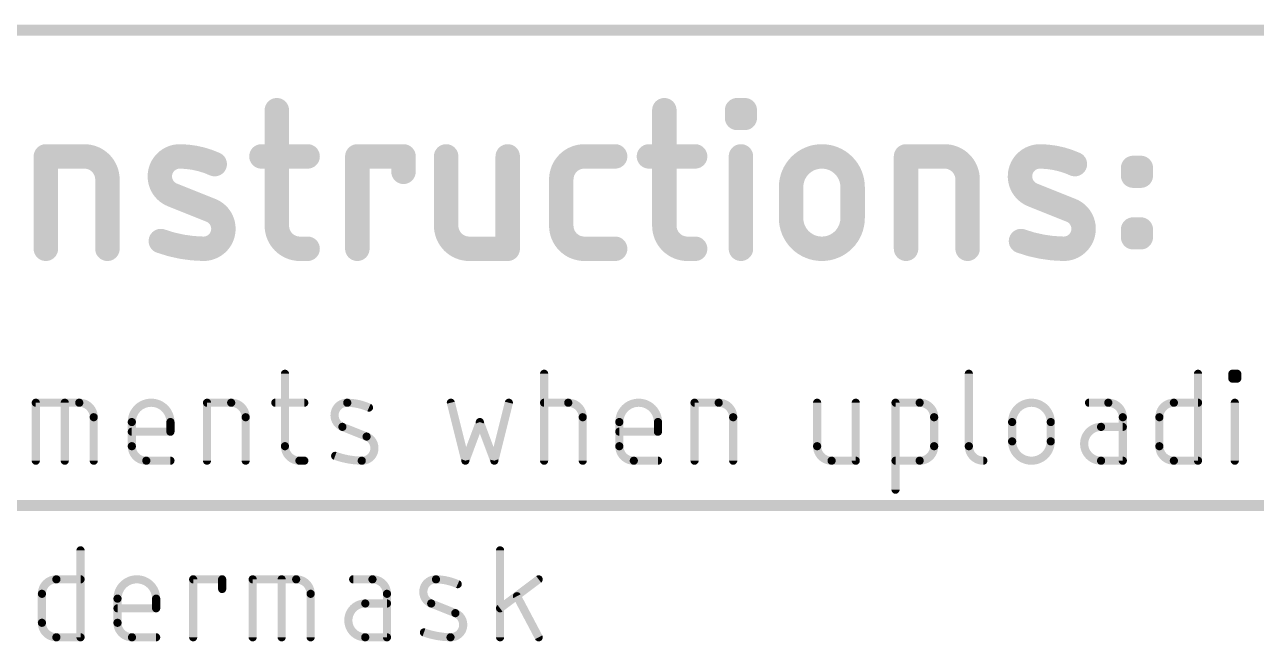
# Model space of a CAD drawing. Extents: x -32 to 103, y -61 to 35.
# Drawn here: x 20.44 to 43.47, y -21.59 to -10.06 of the extents above; entities that cross this region are included whole.
import ezdxf

# ---------------------------------------------------------------- set-up
doc = ezdxf.new("R2010")
doc.units = 0
doc.layers.add('51', color=53, linetype='CONTINUOUS')

msp = doc.modelspace()

# ---------------------------------------------------------------- linework, layer by layer
at = {"layer": '51'}
for points, const_width in [([(1.27, -10.16), (102.87, -10.16)], 0.2032), ([(25.1523, -11.6586), (25.1523, -13.8176)], 0.4572), ([(32.3999, -11.6586), (32.3999, -13.8176)], 0.4572), ([(33.7607, -11.8025), (33.7607, -11.6586)], 0.4572), ([(33.7607, -11.6586), (33.9046, -11.6586)], 0.4572), ([(33.9046, -11.6586), (33.9046, -11.8025)], 0.4572), ([(33.9046, -11.8025), (33.7607, -11.8025)], 0.4572), ([(20.8324, -14.2494), (20.8324, -12.5222)], 0.4572), ([(20.8324, -12.5222), (21.5521, -12.5222)], 0.4572), ([(24.8644, -12.5222), (25.728, -12.5222)], 0.4572), ([(26.6578, -14.2494), (26.6578, -12.5222)], 0.4572), ([(26.6578, -12.5222), (27.5214, -12.5222)], 0.4572), ([(27.5214, -12.5222), (27.5214, -12.8101)], 0.4572), ([(28.319, -12.5222), (28.319, -13.8176)], 0.4572), ([(29.4705, -14.2494), (29.4705, -12.5222)], 0.4572), ([(30.9039, -12.5222), (31.4796, -12.5222)], 0.4572), ([(32.112, -12.5222), (32.9756, -12.5222)], 0.4572), ([(33.8326, -14.2494), (33.8326, -12.5222)], 0.4572), ([(36.9205, -14.2494), (36.9205, -12.5222)], 0.4572), ([(36.9205, -12.5222), (37.6402, -12.5222)], 0.4572), ([(41.1676, -12.882), (41.1676, -12.7381)], 0.4572), ([(41.1676, -12.7381), (41.3115, -12.7381)], 0.4572), ([(41.3115, -12.882), (41.1676, -12.882)], 0.4572), ([(41.3115, -12.7381), (41.3115, -12.882)], 0.4572), ([(21.9839, -12.954), (21.9839, -14.2494)], 0.4572), ([(30.4721, -13.8176), (30.4721, -12.954)], 0.4572), ([(34.7702, -13.6737), (34.7702, -13.0979)], 0.4572), ([(35.9216, -13.0979), (35.9216, -13.6737)], 0.4572), ([(38.072, -12.954), (38.072, -14.2494)], 0.4572), ([(23.9184, -13.5297), (23.1987, -13.2419)], 0.4572), ([(40.0065, -13.5297), (39.2868, -13.2419)], 0.4572), ([(41.1676, -14.0335), (41.1676, -13.8896)], 0.4572), ([(41.1676, -13.8896), (41.3115, -13.8896)], 0.4572), ([(41.3115, -14.0335), (41.1676, -14.0335)], 0.4572), ([(41.3115, -13.8896), (41.3115, -14.0335)], 0.4572), ([(25.5841, -14.2494), (25.728, -14.2494)], 0.4572), ([(28.7508, -14.2494), (29.4705, -14.2494)], 0.4572), ([(31.4796, -14.2494), (30.9039, -14.2494)], 0.4572), ([(32.8317, -14.2494), (32.9756, -14.2494)], 0.4572), ([(25.3044, -16.5862), (25.3044, -17.9409)], 0.1524), ([(30.1513, -18.2118), (30.1513, -16.5862)], 0.1524), ([(38.0948, -16.5862), (38.0948, -17.9409)], 0.1524), ([(42.3814, -16.5862), (42.3814, -18.2118)], 0.1524), ([(43.0244, -16.6765), (43.0244, -16.5862)], 0.1524), ([(43.0244, -16.5862), (43.1148, -16.5862)], 0.1524), ([(43.1148, -16.5862), (43.1148, -16.6765)], 0.1524), ([(43.1148, -16.6765), (43.0244, -16.6765)], 0.1524), ([(20.644, -18.2118), (20.644, -17.1281)], 0.1524), ([(20.644, -17.1281), (21.4568, -17.1281)], 0.1524), ([(21.1859, -18.2118), (21.1859, -17.1281)], 0.1524), ([(23.8467, -18.2118), (23.8467, -17.1281)], 0.1524), ([(23.8467, -17.1281), (24.2982, -17.1281)], 0.1524), ([(25.1238, -17.1281), (25.6656, -17.1281)], 0.1524), ([(28.4075, -17.1281), (28.6785, -18.2118)], 0.1524), ([(29.2203, -18.2118), (29.4913, -17.1281)], 0.1524), ([(30.1513, -17.1281), (30.6028, -17.1281)], 0.1524), ([(32.9649, -18.2118), (32.9649, -17.1281)], 0.1524), ([(32.9649, -17.1281), (33.4165, -17.1281)], 0.1524), ([(35.2575, -17.1281), (35.2575, -17.9409)], 0.1524), ([(35.98, -18.2118), (35.98, -17.1281)], 0.1524), ([(36.7237, -18.7537), (36.7237, -17.1281)], 0.1524), ([(36.7237, -17.1281), (37.1753, -17.1281)], 0.1524), ([(40.7037, -17.1281), (40.3424, -17.1281)], 0.1524), ([(41.9299, -17.1281), (42.3814, -17.1281)], 0.1524), ([(43.0696, -18.2118), (43.0696, -17.1281)], 0.1524), ([(21.7278, -17.399), (21.7278, -18.2118)], 0.1524), ([(22.4399, -17.9409), (22.4399, -17.4893)], 0.1524), ([(23.1624, -17.4893), (23.1624, -17.6699)], 0.1524), ([(24.5692, -17.399), (24.5692, -18.2118)], 0.1524), ([(26.8305, -17.7602), (26.3789, -17.5796)], 0.1524), ([(28.6785, -18.2118), (28.9494, -17.4893)], 0.1524), ([(28.9494, -17.4893), (29.2203, -18.2118)], 0.1524), ([(30.8738, -17.399), (30.8738, -18.2118)], 0.1524), ([(31.5581, -17.9409), (31.5581, -17.4893)], 0.1524), ([(32.2806, -17.4893), (32.2806, -17.6699)], 0.1524), ([(33.6874, -17.399), (33.6874, -18.2118)], 0.1524), ([(37.4462, -17.399), (37.4462, -17.9409)], 0.1524), ([(38.9048, -17.8506), (38.9048, -17.4893)], 0.1524), ([(39.6272, -17.4893), (39.6272, -17.8506)], 0.1524), ([(40.9746, -17.5796), (40.5682, -17.5796)], 0.1524), ([(40.9746, -18.2118), (40.9746, -17.399)], 0.1524), ([(41.6589, -17.9409), (41.6589, -17.399)], 0.1524), ([(23.1624, -17.6699), (22.4399, -17.6699)], 0.1524), ([(32.2806, -17.6699), (31.5581, -17.6699)], 0.1524), ([(23.1624, -18.2118), (22.7108, -18.2118)], 0.1524), ([(25.5753, -18.2118), (25.6656, -18.2118)], 0.1524), ([(32.2806, -18.2118), (31.829, -18.2118)], 0.1524), ([(35.5284, -18.2118), (35.98, -18.2118)], 0.1524), ([(37.1753, -18.2118), (36.7237, -18.2118)], 0.1524), ([(40.5682, -18.2118), (40.9746, -18.2118)], 0.1524), ([(42.3814, -18.2118), (41.9299, -18.2118)], 0.1524), ([(1.27, -19.05), (102.87, -19.05)], 0.2032), ([(21.4807, -19.8882), (21.4807, -21.5138)], 0.1524), ([(29.3275, -21.5138), (29.3275, -19.8882)], 0.1524), ([(21.0291, -20.4301), (21.4807, -20.4301)], 0.1524), ([(23.5876, -21.5138), (23.5876, -20.4301)], 0.1524), ([(23.5876, -20.4301), (24.1295, -20.4301)], 0.1524), ([(24.1295, -20.4301), (24.1295, -20.6107)], 0.1524), ([(24.7011, -21.5138), (24.7011, -20.4301)], 0.1524), ([(24.7011, -20.4301), (25.5139, -20.4301)], 0.1524), ([(25.243, -21.5138), (25.243, -20.4301)], 0.1524), ([(26.9412, -20.4301), (26.58, -20.4301)], 0.1524), ([(30.05, -20.4301), (29.3275, -20.9719)], 0.1524), ([(20.7582, -21.2429), (20.7582, -20.701)], 0.1524), ([(22.1723, -21.2429), (22.1723, -20.7913)], 0.1524), ([(22.8948, -20.7913), (22.8948, -20.9719)], 0.1524), ([(25.7849, -20.701), (25.7849, -21.5138)], 0.1524), ([(27.2121, -21.5138), (27.2121, -20.701)], 0.1524), ([(30.05, -21.5138), (29.6436, -20.7462)], 0.1524), ([(22.8948, -20.9719), (22.1723, -20.9719)], 0.1524), ([(27.2121, -20.8816), (26.8057, -20.8816)], 0.1524), ([(28.4908, -21.0622), (28.0393, -20.8816)], 0.1524), ([(21.4807, -21.5138), (21.0291, -21.5138)], 0.1524), ([(22.8948, -21.5138), (22.4433, -21.5138)], 0.1524), ([(26.8057, -21.5138), (27.2121, -21.5138)], 0.1524)]:
    msp.add_lwpolyline(points, dxfattribs=dict(at, const_width=const_width))
for points, const_width in [([(25.2666, -11.6586, 1), (25.038, -11.6586)], 0.2286), ([(32.5142, -11.6586, 1), (32.2856, -11.6586)], 0.2286), ([(33.875, -11.6586, 1), (33.6464, -11.6586)], 0.2286), ([(33.7607, -11.5443, 1), (33.7607, -11.7729)], 0.2286), ([(34.0189, -11.6586, 1), (33.7903, -11.6586)], 0.2286), ([(33.9046, -11.7729, 1), (33.9046, -11.5443)], 0.2286), ([(33.7607, -11.6882, 1), (33.7607, -11.9168)], 0.2286), ([(33.6464, -11.8025, 1), (33.875, -11.8025)], 0.2286), ([(33.7903, -11.8025, 1), (34.0189, -11.8025)], 0.2286), ([(33.9046, -11.9168, 1), (33.9046, -11.6882)], 0.2286), ([(20.9467, -12.5222, 1), (20.7181, -12.5222)], 0.2286), ([(20.8324, -12.4079, 1), (20.8324, -12.6365)], 0.2286), ([(21.9839, -12.954, 0.4142), (21.5521, -12.5222)], 0.4572), ([(21.5521, -12.4079, 1), (21.5521, -12.6365)], 0.2286), ([(21.5521, -12.6365, 1), (21.5521, -12.4079)], 0.2286), ([(23.3427, -12.5222, 0.8318), (23.1987, -13.2419)], 0.4572), ([(23.3443, -12.4079, 1), (23.341, -12.6365)], 0.2286), ([(23.9904, -12.6661, 0.1025), (23.3427, -12.5222)], 0.4572), ([(23.341, -12.6365, 1), (23.3443, -12.4079)], 0.2286), ([(24.8644, -12.4079, 1), (24.8644, -12.6365)], 0.2286), ([(25.728, -12.6365, 1), (25.728, -12.4079)], 0.2286), ([(26.7721, -12.5222, 1), (26.5435, -12.5222)], 0.2286), ([(26.6578, -12.4079, 1), (26.6578, -12.6365)], 0.2286), ([(27.6357, -12.5222, 1), (27.4071, -12.5222)], 0.2286), ([(27.5214, -12.6365, 1), (27.5214, -12.4079)], 0.2286), ([(28.4333, -12.5222, 1), (28.2047, -12.5222)], 0.2286), ([(29.5848, -12.5222, 1), (29.3562, -12.5222)], 0.2286), ([(30.9039, -12.5222, 0.4142), (30.4721, -12.954)], 0.4572), ([(30.9039, -12.4079, 1), (30.9039, -12.6365)], 0.2286), ([(30.9039, -12.6365, 1), (30.9039, -12.4079)], 0.2286), ([(31.4796, -12.6365, 1), (31.4796, -12.4079)], 0.2286), ([(32.112, -12.4079, 1), (32.112, -12.6365)], 0.2286), ([(32.9756, -12.6365, 1), (32.9756, -12.4079)], 0.2286), ([(33.9469, -12.5222, 1), (33.7183, -12.5222)], 0.2286), ([(35.9216, -13.0979, 1), (34.7702, -13.0979)], 0.4572), ([(37.0348, -12.5222, 1), (36.8062, -12.5222)], 0.2286), ([(36.9205, -12.4079, 1), (36.9205, -12.6365)], 0.2286), ([(38.072, -12.954, 0.4142), (37.6402, -12.5222)], 0.4572), ([(37.6402, -12.4079, 1), (37.6402, -12.6365)], 0.2286), ([(37.6402, -12.6365, 1), (37.6402, -12.4079)], 0.2286), ([(39.4308, -12.5222, 0.8318), (39.2868, -13.2419)], 0.4572), ([(39.4324, -12.4079, 1), (39.4291, -12.6365)], 0.2286), ([(40.0785, -12.6661, 0.1025), (39.4308, -12.5222)], 0.4572), ([(39.4291, -12.6365, 1), (39.4324, -12.4079)], 0.2286), ([(23.9434, -12.7704, 1), (24.0373, -12.5619)], 0.2286), ([(40.0315, -12.7704, 1), (40.1254, -12.5619)], 0.2286), ([(41.2819, -12.7381, 1), (41.0533, -12.7381)], 0.2286), ([(41.1676, -12.6238, 1), (41.1676, -12.8524)], 0.2286), ([(41.1676, -12.7677, 1), (41.1676, -12.9963)], 0.2286), ([(41.4258, -12.7381, 1), (41.1972, -12.7381)], 0.2286), ([(41.3115, -12.8524, 1), (41.3115, -12.6238)], 0.2286), ([(41.3115, -12.9963, 1), (41.3115, -12.7677)], 0.2286), ([(22.0982, -12.954, 1), (21.8696, -12.954)], 0.2286), ([(21.8696, -12.954, 1), (22.0982, -12.954)], 0.2286), ([(27.4071, -12.8101, 1), (27.6357, -12.8101)], 0.2286), ([(30.5864, -12.954, 1), (30.3578, -12.954)], 0.2286), ([(30.3578, -12.954, 1), (30.5864, -12.954)], 0.2286), ([(34.8845, -13.0979, 1), (34.6559, -13.0979)], 0.2286), ([(36.0359, -13.0979, 1), (35.8073, -13.0979)], 0.2286), ([(38.1863, -12.954, 1), (37.9577, -12.954)], 0.2286), ([(37.9577, -12.954, 1), (38.1863, -12.954)], 0.2286), ([(41.0533, -12.882, 1), (41.2819, -12.882)], 0.2286), ([(41.1972, -12.882, 1), (41.4258, -12.882)], 0.2286), ([(23.2412, -13.1357, 1), (23.1563, -13.348)], 0.2286), ([(23.1563, -13.348, 1), (23.2412, -13.1357)], 0.2286), ([(34.6559, -13.0979, 1), (34.8845, -13.0979)], 0.2286), ([(35.8073, -13.0979, 1), (36.0359, -13.0979)], 0.2286), ([(39.3293, -13.1357, 1), (39.2444, -13.348)], 0.2286), ([(39.2444, -13.348, 1), (39.3293, -13.1357)], 0.2286), ([(23.7745, -14.2494, 0.8318), (23.9184, -13.5297)], 0.4572), ([(23.9608, -13.4236, 1), (23.876, -13.6359)], 0.2286), ([(23.876, -13.6359, 1), (23.9608, -13.4236)], 0.2286), ([(39.8626, -14.2494, 0.8318), (40.0065, -13.5297)], 0.4572), ([(40.0489, -13.4236, 1), (39.964, -13.6359)], 0.2286), ([(39.964, -13.6359, 1), (40.0489, -13.4236)], 0.2286), ([(25.1523, -13.8176, 0.4142), (25.5841, -14.2494)], 0.4572), ([(25.2666, -13.8176, 1), (25.038, -13.8176)], 0.2286), ([(28.319, -13.8176, 0.4142), (28.7508, -14.2494)], 0.4572), ([(28.4333, -13.8176, 1), (28.2047, -13.8176)], 0.2286), ([(30.4721, -13.8176, 0.4142), (30.9039, -14.2494)], 0.4572), ([(30.5864, -13.8176, 1), (30.3578, -13.8176)], 0.2286), ([(32.3999, -13.8176, 0.4142), (32.8317, -14.2494)], 0.4572), ([(32.5142, -13.8176, 1), (32.2856, -13.8176)], 0.2286), ([(34.7701, -13.6737, 1), (35.9216, -13.6737)], 0.4572), ([(34.8844, -13.6737, 1), (34.6558, -13.6737)], 0.2286), ([(34.6559, -13.6737, 1), (34.8845, -13.6737)], 0.2286), ([(36.0359, -13.6737, 1), (35.8073, -13.6737)], 0.2286), ([(35.8073, -13.6737, 1), (36.0359, -13.6737)], 0.2286), ([(25.038, -13.8176, 1), (25.2666, -13.8176)], 0.2286), ([(28.2047, -13.8176, 1), (28.4333, -13.8176)], 0.2286), ([(30.3578, -13.8176, 1), (30.5864, -13.8176)], 0.2286), ([(32.2856, -13.8176, 1), (32.5142, -13.8176)], 0.2286), ([(41.2819, -13.8896, 1), (41.0533, -13.8896)], 0.2286), ([(41.1676, -13.7753, 1), (41.1676, -14.0039)], 0.2286), ([(41.1676, -13.9192, 1), (41.1676, -14.1478)], 0.2286), ([(41.4258, -13.8896, 1), (41.1972, -13.8896)], 0.2286), ([(41.3115, -14.0039, 1), (41.3115, -13.7753)], 0.2286), ([(41.3115, -14.1478, 1), (41.3115, -13.9192)], 0.2286), ([(23.0215, -13.9979, 1), (22.9441, -14.213)], 0.2286), ([(22.9828, -14.1055, 0.083), (23.7745, -14.2494)], 0.4572), ([(23.7761, -14.1351, 1), (23.7728, -14.3637)], 0.2286), ([(23.7728, -14.3637, 1), (23.7761, -14.1351)], 0.2286), ([(25.5841, -14.1351, 1), (25.5841, -14.3637)], 0.2286), ([(25.5841, -14.3637, 1), (25.5841, -14.1351)], 0.2286), ([(25.728, -14.3637, 1), (25.728, -14.1351)], 0.2286), ([(28.7508, -14.1351, 1), (28.7508, -14.3637)], 0.2286), ([(28.7508, -14.3637, 1), (28.7508, -14.1351)], 0.2286), ([(29.4705, -14.3637, 1), (29.4705, -14.1351)], 0.2286), ([(30.9039, -14.1351, 1), (30.9039, -14.3637)], 0.2286), ([(30.9039, -14.3637, 1), (30.9039, -14.1351)], 0.2286), ([(31.4796, -14.3637, 1), (31.4796, -14.1351)], 0.2286), ([(32.8317, -14.1351, 1), (32.8317, -14.3637)], 0.2286), ([(32.8317, -14.3637, 1), (32.8317, -14.1351)], 0.2286), ([(32.9756, -14.3637, 1), (32.9756, -14.1351)], 0.2286), ([(39.1096, -13.9979, 1), (39.0322, -14.213)], 0.2286), ([(39.0709, -14.1055, 0.083), (39.8626, -14.2494)], 0.4572), ([(39.8642, -14.1351, 1), (39.8609, -14.3637)], 0.2286), ([(39.8609, -14.3637, 1), (39.8642, -14.1351)], 0.2286), ([(41.0533, -14.0335, 1), (41.2819, -14.0335)], 0.2286), ([(41.1972, -14.0335, 1), (41.4258, -14.0335)], 0.2286), ([(20.7181, -14.2494, 1), (20.9467, -14.2494)], 0.2286), ([(21.8696, -14.2494, 1), (22.0982, -14.2494)], 0.2286), ([(26.5435, -14.2494, 1), (26.7721, -14.2494)], 0.2286), ([(29.3562, -14.2494, 1), (29.5848, -14.2494)], 0.2286), ([(33.7183, -14.2494, 1), (33.9469, -14.2494)], 0.2286), ([(36.8062, -14.2494, 1), (37.0348, -14.2494)], 0.2286), ([(37.9577, -14.2494, 1), (38.1863, -14.2494)], 0.2286), ([(25.3425, -16.5862, 1), (25.2663, -16.5862)], 0.0762), ([(30.1894, -16.5862, 1), (30.1132, -16.5862)], 0.0762), ([(38.1329, -16.5862, 1), (38.0567, -16.5862)], 0.0762), ([(42.4195, -16.5862, 1), (42.3433, -16.5862)], 0.0762), ([(43.0625, -16.5862, 1), (42.9863, -16.5862)], 0.0762), ([(43.0244, -16.5481, 1), (43.0244, -16.6243)], 0.0762), ([(43.1529, -16.5862, 1), (43.0767, -16.5862)], 0.0762), ([(43.1148, -16.6243, 1), (43.1148, -16.5481)], 0.0762), ([(43.0244, -16.6384, 1), (43.0244, -16.7146)], 0.0762), ([(42.9863, -16.6765, 1), (43.0625, -16.6765)], 0.0762), ([(43.0767, -16.6765, 1), (43.1529, -16.6765)], 0.0762), ([(43.1148, -16.7146, 1), (43.1148, -16.6384)], 0.0762), ([(20.6821, -17.1281, 1), (20.6059, -17.1281)], 0.0762), ([(20.644, -17.09, 1), (20.644, -17.1662)], 0.0762), ([(21.224, -17.1281, 1), (21.1478, -17.1281)], 0.0762), ([(21.7278, -17.399, 0.4142), (21.4568, -17.1281)], 0.1524), ([(21.4568, -17.09, 1), (21.4568, -17.1662)], 0.0762), ([(21.4568, -17.1662, 1), (21.4568, -17.09)], 0.0762), ([(23.1624, -17.4893, 1), (22.4399, -17.4893)], 0.1524), ([(23.8848, -17.1281, 1), (23.8086, -17.1281)], 0.0762), ([(23.8467, -17.09, 1), (23.8467, -17.1662)], 0.0762), ([(24.5692, -17.399, 0.4142), (24.2982, -17.1281)], 0.1524), ([(24.2982, -17.09, 1), (24.2982, -17.1662)], 0.0762), ([(24.2982, -17.1662, 1), (24.2982, -17.09)], 0.0762), ([(25.1238, -17.09, 1), (25.1238, -17.1662)], 0.0762), ([(25.6656, -17.1662, 1), (25.6656, -17.09)], 0.0762), ([(26.4693, -17.1281, 0.8318), (26.3789, -17.5796)], 0.1524), ([(26.4698, -17.09, 1), (26.4687, -17.1662)], 0.0762), ([(26.8757, -17.2184, 0.1026), (26.4693, -17.1281)], 0.1524), ([(26.4687, -17.1662, 1), (26.4698, -17.09)], 0.0762), ([(26.86, -17.2531, 1), (26.8913, -17.1836)], 0.0762), ([(28.4445, -17.1188, 1), (28.3706, -17.1373)], 0.0762), ([(29.5282, -17.1373, 1), (29.4543, -17.1188)], 0.0762), ([(30.1513, -17.09, 1), (30.1513, -17.1662)], 0.0762), ([(30.8738, -17.399, 0.4142), (30.6028, -17.1281)], 0.1524), ([(30.6028, -17.09, 1), (30.6028, -17.1662)], 0.0762), ([(30.6028, -17.1662, 1), (30.6028, -17.09)], 0.0762), ([(32.2806, -17.4893, 1), (31.5581, -17.4893)], 0.1524), ([(33.003, -17.1281, 1), (32.9268, -17.1281)], 0.0762), ([(32.9649, -17.09, 1), (32.9649, -17.1662)], 0.0762), ([(33.4165, -17.09, 1), (33.4164, -17.1662)], 0.0762), ([(33.6874, -17.399, 0.4142), (33.4165, -17.1281)], 0.1524), ([(33.4165, -17.1662, 1), (33.4165, -17.09)], 0.0762), ([(35.2956, -17.1281, 1), (35.2194, -17.1281)], 0.0762), ([(36.0181, -17.1281, 1), (35.9419, -17.1281)], 0.0762), ([(36.7618, -17.1281, 1), (36.6856, -17.1281)], 0.0762), ([(36.7237, -17.09, 1), (36.7237, -17.1662)], 0.0762), ([(37.4462, -17.399, 0.4142), (37.1753, -17.1281)], 0.1524), ([(37.1753, -17.09, 1), (37.1753, -17.1662)], 0.0762), ([(37.1753, -17.1662, 1), (37.1753, -17.09)], 0.0762), ([(39.6272, -17.4893, 1), (38.9048, -17.4893)], 0.1524), ([(40.3424, -17.09, 1), (40.3424, -17.1662)], 0.0762), ([(40.9746, -17.399, 0.4142), (40.7037, -17.1281)], 0.1524), ([(40.7037, -17.09, 1), (40.7037, -17.1662)], 0.0762), ([(40.7037, -17.1662, 1), (40.7037, -17.09)], 0.0762), ([(41.9299, -17.1281, 0.4142), (41.6589, -17.399)], 0.1524), ([(41.9299, -17.09, 1), (41.9299, -17.1662)], 0.0762), ([(41.9299, -17.1662, 1), (41.9299, -17.09)], 0.0762), ([(42.3814, -17.1662, 1), (42.3814, -17.09)], 0.0762), ([(43.1077, -17.1281, 1), (43.0315, -17.1281)], 0.0762), ([(21.7659, -17.399, 1), (21.6897, -17.399)], 0.0762), ([(21.6897, -17.399, 1), (21.7659, -17.399)], 0.0762), ([(22.478, -17.4893, 1), (22.4018, -17.4893)], 0.0762), ([(22.4018, -17.4893, 1), (22.478, -17.4893)], 0.0762), ([(23.2005, -17.4893, 1), (23.1243, -17.4893)], 0.0762), ([(23.1243, -17.4893, 1), (23.2005, -17.4893)], 0.0762), ([(24.6073, -17.399, 1), (24.5311, -17.399)], 0.0762), ([(24.5311, -17.399, 1), (24.6073, -17.399)], 0.0762), ([(26.3931, -17.5443, 1), (26.3648, -17.615)], 0.0762), ([(26.3648, -17.615, 1), (26.3931, -17.5442)], 0.0762), ([(28.9851, -17.4759, 1), (28.9137, -17.5027)], 0.0762), ([(28.9851, -17.5027, 1), (28.9137, -17.4759)], 0.0762), ([(30.9119, -17.399, 1), (30.8357, -17.399)], 0.0762), ([(30.8357, -17.399, 1), (30.9119, -17.399)], 0.0762), ([(31.5962, -17.4893, 1), (31.52, -17.4893)], 0.0762), ([(31.52, -17.4893, 1), (31.5962, -17.4893)], 0.0762), ([(32.3187, -17.4893, 1), (32.2425, -17.4893)], 0.0762), ([(32.2425, -17.4893, 1), (32.3187, -17.4893)], 0.0762), ([(33.7255, -17.399, 1), (33.6493, -17.399)], 0.0762), ([(33.6493, -17.399, 1), (33.7255, -17.399)], 0.0762), ([(37.4843, -17.399, 1), (37.4081, -17.399)], 0.0762), ([(37.4081, -17.399, 1), (37.4843, -17.399)], 0.0762), ([(38.9429, -17.4893, 1), (38.8667, -17.4893)], 0.0762), ([(38.8667, -17.4893, 1), (38.9429, -17.4893)], 0.0762), ([(39.6653, -17.4893, 1), (39.5891, -17.4893)], 0.0762), ([(39.5891, -17.4893, 1), (39.6653, -17.4893)], 0.0762), ([(40.5682, -17.5796, 1), (40.5682, -18.2118)], 0.1524), ([(40.5682, -17.5415, 1), (40.5682, -17.6177)], 0.0762), ([(40.5682, -17.6177, 1), (40.5682, -17.5415)], 0.0762), ([(41.0127, -17.399, 1), (40.9365, -17.399)], 0.0762), ([(40.9365, -17.399, 1), (41.0127, -17.399)], 0.0762), ([(40.9746, -17.6177, 1), (40.9746, -17.5415)], 0.0762), ([(41.697, -17.399, 1), (41.6208, -17.399)], 0.0762), ([(41.6208, -17.399, 1), (41.697, -17.399)], 0.0762), ([(22.4399, -17.6318, 1), (22.4399, -17.708)], 0.0762), ([(23.1243, -17.6699, 1), (23.2005, -17.6699)], 0.0762), ([(23.1624, -17.708, 1), (23.1624, -17.6318)], 0.0762), ([(26.7402, -18.2118, 0.8318), (26.8305, -17.7602)], 0.1524), ([(26.8446, -17.7249, 1), (26.8163, -17.7956)], 0.0762), ([(26.8163, -17.7956, 1), (26.8446, -17.7249)], 0.0762), ([(31.5581, -17.6318, 1), (31.5581, -17.708)], 0.0762), ([(32.2425, -17.6699, 1), (32.3187, -17.6699)], 0.0762), ([(32.2806, -17.708, 1), (32.2806, -17.6318)], 0.0762), ([(22.4399, -17.9409, 0.4142), (22.7108, -18.2118)], 0.1524), ([(22.478, -17.9409, 1), (22.4018, -17.9409)], 0.0762), ([(22.4018, -17.9409, 1), (22.478, -17.9409)], 0.0762), ([(25.3044, -17.9409, 0.4142), (25.5753, -18.2118)], 0.1524), ([(25.3425, -17.9409, 1), (25.2663, -17.9409)], 0.0762), ([(25.2663, -17.9409, 1), (25.3425, -17.9409)], 0.0762), ([(31.5581, -17.9409, 0.4142), (31.829, -18.2118)], 0.1524), ([(31.5962, -17.9409, 1), (31.52, -17.9409)], 0.0762), ([(31.52, -17.9409, 1), (31.5962, -17.9409)], 0.0762), ([(35.2575, -17.9409, 0.4142), (35.5284, -18.2118)], 0.1524), ([(35.2956, -17.9409, 1), (35.2194, -17.9409)], 0.0762), ([(35.2194, -17.9409, 1), (35.2956, -17.9409)], 0.0762), ([(37.1753, -18.2118, 0.4142), (37.4462, -17.9409)], 0.1524), ([(37.4843, -17.9409, 1), (37.4081, -17.9409)], 0.0762), ([(37.4081, -17.9409, 1), (37.4843, -17.9409)], 0.0762), ([(38.0948, -17.9409, 0.4142), (38.3657, -18.2118)], 0.1524), ([(38.1329, -17.9409, 1), (38.0567, -17.9409)], 0.0762), ([(38.0567, -17.9409, 1), (38.1329, -17.9409)], 0.0762), ([(38.9048, -17.8506, 1), (39.6272, -17.8506)], 0.1524), ([(38.9429, -17.8506, 1), (38.8667, -17.8506)], 0.0762), ([(38.8667, -17.8506, 1), (38.9429, -17.8506)], 0.0762), ([(39.6653, -17.8506, 1), (39.5891, -17.8506)], 0.0762), ([(39.5891, -17.8506, 1), (39.6653, -17.8506)], 0.0762), ([(41.6589, -17.9409, 0.4142), (41.9299, -18.2118)], 0.1524), ([(41.697, -17.9409, 1), (41.6208, -17.9409)], 0.0762), ([(41.6208, -17.9409, 1), (41.697, -17.9409)], 0.0762), ([(20.6059, -18.2118, 1), (20.6821, -18.2118)], 0.0762), ([(21.1478, -18.2118, 1), (21.224, -18.2118)], 0.0762), ([(21.6897, -18.2118, 1), (21.7659, -18.2118)], 0.0762), ([(22.7108, -18.1737, 1), (22.7108, -18.2499)], 0.0762), ([(22.7108, -18.2499, 1), (22.7108, -18.1737)], 0.0762), ([(23.1624, -18.2499, 1), (23.1624, -18.1737)], 0.0762), ([(23.8086, -18.2118, 1), (23.8848, -18.2118)], 0.0762), ([(24.5311, -18.2118, 1), (24.6073, -18.2118)], 0.0762), ([(25.5753, -18.1737, 1), (25.5753, -18.2499)], 0.0762), ([(25.5753, -18.2499, 1), (25.5753, -18.1737)], 0.0762), ([(25.6656, -18.2499, 1), (25.6656, -18.1737)], 0.0762), ([(26.2564, -18.0856, 1), (26.2306, -18.1573)], 0.0762), ([(26.2435, -18.1215, 0.083), (26.7402, -18.2118)], 0.1524), ([(26.7407, -18.1737, 1), (26.7396, -18.2499)], 0.0762), ([(26.7396, -18.2499, 1), (26.7407, -18.1737)], 0.0762), ([(28.6428, -18.1984, 1), (28.7141, -18.2252)], 0.0762), ([(28.6415, -18.221, 1), (28.7154, -18.2026)], 0.0762), ([(29.1834, -18.2026, 1), (29.2573, -18.221)], 0.0762), ([(29.1847, -18.2252, 1), (29.256, -18.1984)], 0.0762), ([(30.1132, -18.2118, 1), (30.1894, -18.2118)], 0.0762), ([(30.8357, -18.2118, 1), (30.9119, -18.2118)], 0.0762), ([(31.829, -18.1737, 1), (31.829, -18.2499)], 0.0762), ([(31.829, -18.2499, 1), (31.829, -18.1737)], 0.0762), ([(32.2806, -18.2499, 1), (32.2806, -18.1737)], 0.0762), ([(32.9268, -18.2118, 1), (33.003, -18.2118)], 0.0762), ([(33.6493, -18.2118, 1), (33.7255, -18.2118)], 0.0762), ([(35.5284, -18.1737, 1), (35.5284, -18.2499)], 0.0762), ([(35.5284, -18.2499, 1), (35.5284, -18.1737)], 0.0762), ([(35.9419, -18.2118, 1), (36.0181, -18.2118)], 0.0762), ([(35.98, -18.2499, 1), (35.98, -18.1737)], 0.0762), ([(36.7237, -18.1737, 1), (36.7237, -18.2499)], 0.0762), ([(37.1753, -18.1737, 1), (37.1753, -18.2499)], 0.0762), ([(37.1753, -18.2499, 1), (37.1753, -18.1737)], 0.0762), ([(38.3657, -18.2499, 1), (38.3657, -18.1737)], 0.0762), ([(40.5682, -18.1737, 1), (40.5682, -18.2499)], 0.0762), ([(40.5682, -18.2499, 1), (40.5682, -18.1737)], 0.0762), ([(40.9365, -18.2118, 1), (41.0127, -18.2118)], 0.0762), ([(40.9746, -18.2499, 1), (40.9746, -18.1737)], 0.0762), ([(41.9299, -18.1737, 1), (41.9299, -18.2499)], 0.0762), ([(41.9299, -18.2499, 1), (41.9299, -18.1737)], 0.0762), ([(42.3433, -18.2118, 1), (42.4195, -18.2118)], 0.0762), ([(42.3814, -18.2499, 1), (42.3814, -18.1737)], 0.0762), ([(43.0315, -18.2118, 1), (43.1077, -18.2118)], 0.0762), ([(36.6856, -18.7537, 1), (36.7618, -18.7537)], 0.0762), ([(21.5188, -19.8882, 1), (21.4426, -19.8882)], 0.0762), ([(29.3656, -19.8882, 1), (29.2894, -19.8882)], 0.0762), ([(21.0291, -20.4301, 0.4142), (20.7582, -20.701)], 0.1524), ([(21.0291, -20.392, 1), (21.0291, -20.4682)], 0.0762), ([(21.0291, -20.4682, 1), (21.0291, -20.392)], 0.0762), ([(21.4807, -20.4682, 1), (21.4807, -20.392)], 0.0762), ([(22.8948, -20.7913, 1), (22.1723, -20.7913)], 0.1524), ([(23.6257, -20.4301, 1), (23.5495, -20.4301)], 0.0762), ([(23.5876, -20.392, 1), (23.5876, -20.4682)], 0.0762), ([(24.1676, -20.4301, 1), (24.0914, -20.4301)], 0.0762), ([(24.1295, -20.4682, 1), (24.1295, -20.392)], 0.0762), ([(24.7392, -20.4301, 1), (24.663, -20.4301)], 0.0762), ([(24.7011, -20.392, 1), (24.7011, -20.4682)], 0.0762), ([(25.2811, -20.4301, 1), (25.2049, -20.4301)], 0.0762), ([(25.7849, -20.701, 0.4142), (25.5139, -20.4301)], 0.1524), ([(25.5139, -20.392, 1), (25.5139, -20.4682)], 0.0762), ([(25.5139, -20.4682, 1), (25.5139, -20.392)], 0.0762), ([(26.58, -20.392, 1), (26.58, -20.4682)], 0.0762), ([(27.2121, -20.701, 0.4142), (26.9412, -20.4301)], 0.1524), ([(26.9412, -20.392, 1), (26.9412, -20.4682)], 0.0762), ([(26.9412, -20.4682, 1), (26.9412, -20.392)], 0.0762), ([(28.1296, -20.4301, 0.8318), (28.0393, -20.8816)], 0.1524), ([(28.1301, -20.392, 1), (28.129, -20.4682)], 0.0762), ([(28.536, -20.5204, 0.1026), (28.1296, -20.4301)], 0.1524), ([(28.129, -20.4682, 1), (28.1301, -20.392)], 0.0762), ([(28.5203, -20.5551, 1), (28.5516, -20.4856)], 0.0762), ([(30.0728, -20.4605, 1), (30.0271, -20.3996)], 0.0762), ([(20.7963, -20.701, 1), (20.7201, -20.701)], 0.0762), ([(20.7201, -20.701, 1), (20.7963, -20.701)], 0.0762), ([(22.2104, -20.7913, 1), (22.1342, -20.7913)], 0.0762), ([(22.9329, -20.7913, 1), (22.8567, -20.7913)], 0.0762), ([(24.0914, -20.6107, 1), (24.1676, -20.6107)], 0.0762), ([(25.823, -20.701, 1), (25.7468, -20.701)], 0.0762), ([(25.7468, -20.701, 1), (25.823, -20.701)], 0.0762), ([(27.2502, -20.701, 1), (27.174, -20.701)], 0.0762), ([(27.174, -20.701, 1), (27.2502, -20.701)], 0.0762), ([(29.6772, -20.7283, 1), (29.6099, -20.764)], 0.0762), ([(22.1342, -20.7913, 1), (22.2104, -20.7913)], 0.0762), ([(22.1723, -20.9338, 1), (22.1723, -21.01)], 0.0762), ([(22.8567, -20.7913, 1), (22.9329, -20.7913)], 0.0762), ([(22.8567, -20.9719, 1), (22.9329, -20.9719)], 0.0762), ([(22.8948, -21.01, 1), (22.8948, -20.9338)], 0.0762), ([(26.8057, -20.8816, 1), (26.8057, -21.5138)], 0.1524), ([(26.8057, -20.8435, 1), (26.8057, -20.9197)], 0.0762), ([(26.8057, -20.9197, 1), (26.8057, -20.8435)], 0.0762), ([(27.2121, -20.9197, 1), (27.2121, -20.8435)], 0.0762), ([(28.0534, -20.8463, 1), (28.0251, -20.917)], 0.0762), ([(28.0251, -20.917, 1), (28.0534, -20.8462)], 0.0762), ([(29.3046, -20.9415, 1), (29.3503, -21.0024)], 0.0762), ([(20.7582, -21.2429, 0.4142), (21.0291, -21.5138)], 0.1524), ([(20.7963, -21.2429, 1), (20.7201, -21.2429)], 0.0762), ([(22.1723, -21.2429, 0.4142), (22.4433, -21.5138)], 0.1524), ([(22.2104, -21.2429, 1), (22.1342, -21.2429)], 0.0762), ([(28.4005, -21.5138, 0.8318), (28.4908, -21.0622)], 0.1524), ([(28.505, -21.0269, 1), (28.4767, -21.0976)], 0.0762), ([(28.4767, -21.0976, 1), (28.505, -21.0269)], 0.0762), ([(20.7201, -21.2429, 1), (20.7963, -21.2429)], 0.0762), ([(22.1342, -21.2429, 1), (22.2104, -21.2429)], 0.0762), ([(27.9167, -21.3876, 1), (27.8909, -21.4593)], 0.0762), ([(27.9038, -21.4235, 0.083), (28.4005, -21.5138)], 0.1524), ([(21.0291, -21.4757, 1), (21.0291, -21.5519)], 0.0762), ([(21.0291, -21.5519, 1), (21.0291, -21.4757)], 0.0762), ([(21.4426, -21.5138, 1), (21.5188, -21.5138)], 0.0762), ([(21.4807, -21.5519, 1), (21.4807, -21.4757)], 0.0762), ([(22.4433, -21.4757, 1), (22.4433, -21.5519)], 0.0762), ([(22.4433, -21.5519, 1), (22.4433, -21.4757)], 0.0762), ([(22.8948, -21.5519, 1), (22.8948, -21.4757)], 0.0762), ([(23.5495, -21.5138, 1), (23.6257, -21.5138)], 0.0762), ([(24.663, -21.5138, 1), (24.7392, -21.5138)], 0.0762), ([(25.2049, -21.5138, 1), (25.2811, -21.5138)], 0.0762), ([(25.7468, -21.5138, 1), (25.823, -21.5138)], 0.0762), ([(26.8057, -21.4757, 1), (26.8057, -21.5519)], 0.0762), ([(26.8057, -21.5519, 1), (26.8057, -21.4757)], 0.0762), ([(27.174, -21.5138, 1), (27.2502, -21.5138)], 0.0762), ([(27.2121, -21.5519, 1), (27.2121, -21.4757)], 0.0762), ([(28.401, -21.4757, 1), (28.4, -21.5519)], 0.0762), ([(28.4, -21.5519, 1), (28.401, -21.4757)], 0.0762), ([(29.2894, -21.5138, 1), (29.3656, -21.5138)], 0.0762), ([(30.0163, -21.5316, 1), (30.0836, -21.496)], 0.0762)]:
    msp.add_lwpolyline(points, format="xyb", dxfattribs=dict(at, const_width=const_width))

doc.saveas('drawing.dxf')
